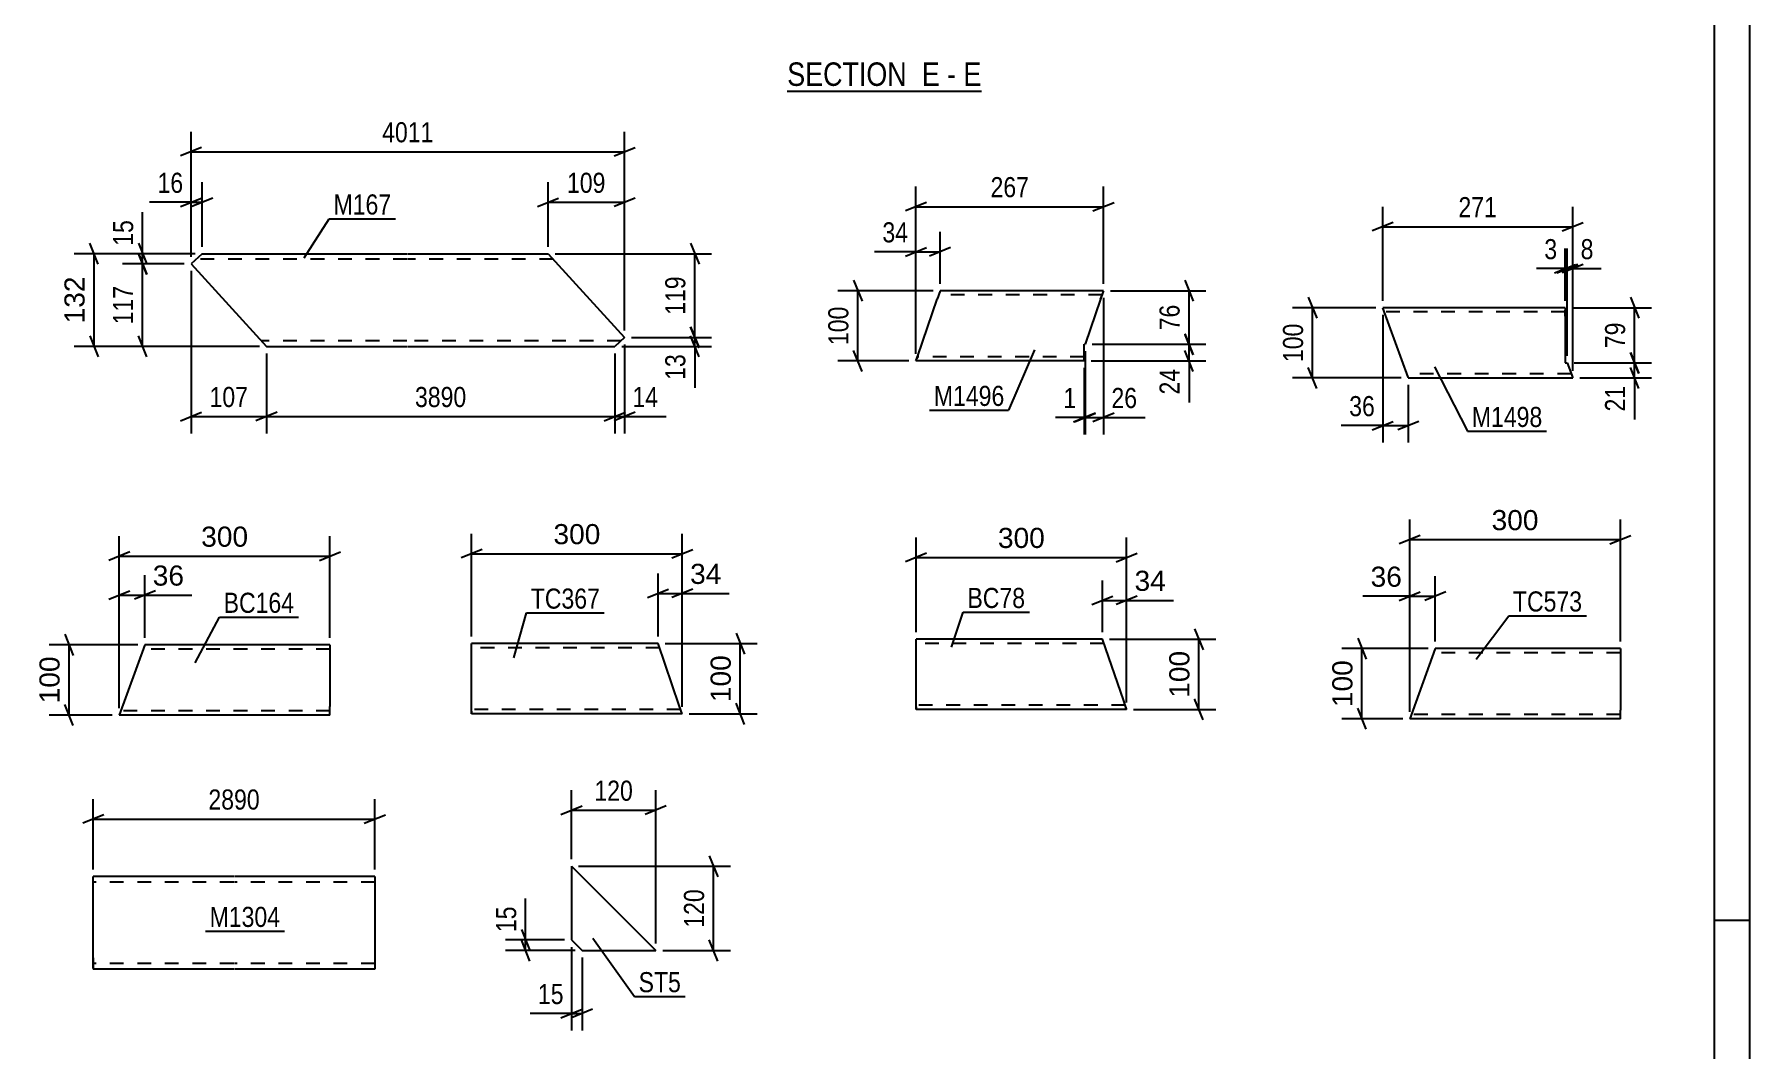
# Model space of a CAD drawing. Header units: millimetres. Extents: x 0 to 841, y 0 to 594.
# Drawn here: x 596.7 to 841, y 130.6 to 275.3 of the extents above; entities that cross this region are included whole.
import ezdxf

# ---------------------------------------------------------------- set-up
doc = ezdxf.new("R2010")
doc.units = ezdxf.units.MM
doc.linetypes.add('DXK_LINE_DOT2', pattern=[3.9198, 1.9599, -1.9599])
doc.styles.add('Arial', font='ARIAL.TTF', dxfattribs={"height": 0.2})
doc.styles.add('Arial Narrow', font='ARIALN.TTF', dxfattribs={"height": 0.2})

# ---------------------------------------------------------------- blocks, each defined once
blk = doc.blocks.new('Unknown-761549208-1135')
at = {"color": 5, "linetype": 'Continuous'}
for p, q in [((841, 0), (841, 594)), ((836, 5), (836, 589)), ((841, 149), (836, 149))]:
    blk.add_line(p, q, dxfattribs=at)
blk = doc.blocks.new('Unknown-761549208-15 - 2522')
at = {"color": 6, "linetype": 'Continuous'}
blk.add_line((703.93, 267.18), (731.57, 267.18), dxfattribs=at)
at = {"color": 0, "linetype": 'Continuous'}
blk.add_wipeout([(722.04, 267.93), (722.04, 271.43), (703.93, 271.43), (703.93, 267.93)], dxfattribs=at)
at = {"color": 7, "linetype": 'Continuous', "style": 'Arial Narrow'}
blk.add_text('SECTION ', height=3.34, dxfattribs=at).set_placement((703.93, 267.93))
at = {"color": 0, "linetype": 'Continuous'}
blk.add_wipeout([(725.64, 267.93), (725.64, 271.43), (723.09, 271.43), (723.09, 267.93)], dxfattribs=at)
blk.add_wipeout([(727.97, 267.93), (727.97, 271.43), (726.69, 271.43), (726.69, 267.93)], dxfattribs=at)
at = {"color": 7, "linetype": 'Continuous', "style": 'Arial Narrow'}
for s, p in [('E', (723.09, 267.93)), ('-', (726.69, 267.93))]:
    blk.add_text(s, height=3.34, dxfattribs=at).set_placement(p)
at = {"color": 0, "linetype": 'Continuous'}
blk.add_wipeout([(731.57, 267.93), (731.57, 271.43), (729.02, 271.43), (729.02, 267.93)], dxfattribs=at)
at = {"color": 7, "linetype": 'Continuous', "style": 'Arial Narrow'}
blk.add_text('E', height=3.34, dxfattribs=at).set_placement((729.02, 267.93))
blk = doc.blocks.new('Part-761549208-19325 - 19324')
at = {"color": 2, "linetype": 'Continuous'}
for p, q in [((685.52, 188.46), (658.97, 188.46)), ((658.97, 178.56), (658.97, 188.46)), ((688.55, 179.66), (685.52, 188.46)), ((658.97, 178.46), (658.97, 178.56)), ((688.97, 178.46), (658.97, 178.46)), ((688.97, 178.46), (688.55, 179.66))]:
    blk.add_line(p, q, dxfattribs=at)
at = {"color": 7, "linetype": 'DXK_LINE_DOT2'}
for p, q in [((685.73, 187.86), (658.97, 187.86)), ((688.76, 179.06), (658.97, 179.06)), ((658.97, 178.82), (658.97, 178.46)), ((688.93, 178.56), (688.84, 178.82)), ((688.97, 178.46), (688.93, 178.56))]:
    blk.add_line(p, q, dxfattribs=at)
blk = doc.blocks.new('Part-761549208-17023 - 17022')
at = {"color": 2, "linetype": 'Continuous'}
for p, q in [((814.7, 236.32), (788.74, 236.32)), ((792.35, 226.41), (788.74, 236.32)), ((814.7, 236.32), (814.7, 236.23)), ((814.7, 236.23), (814.7, 235.12)), ((814.7, 235.12), (814.7, 228.46)), ((814.7, 228.46), (815.01, 228.46)), ((815.01, 228.46), (815.79, 226.32)), ((792.35, 226.41), (792.38, 226.32)), ((792.38, 226.32), (815.79, 226.32))]:
    blk.add_line(p, q, dxfattribs=at)
at = {"color": 7, "linetype": 'DXK_LINE_DOT2'}
for p, q in [((814.7, 235.72), (788.96, 235.72)), ((814.7, 235.12), (814.7, 235.97)), ((814.7, 235.35), (814.7, 235.12)), ((792.16, 226.92), (792.15, 226.97)), ((815.57, 226.92), (792.16, 226.92))]:
    blk.add_line(p, q, dxfattribs=at)
blk = doc.blocks.new('Part-761549208-19310 - 19309')
at = {"color": 2, "linetype": 'Continuous'}
for p, q in [((612.44, 188.29), (608.8, 178.29)), ((638.8, 188.29), (612.44, 188.29)), ((638.8, 188.29), (638.8, 188.2)), ((638.8, 188.2), (638.8, 187.09)), ((638.8, 187.09), (638.8, 179.49)), ((638.8, 178.29), (638.8, 179.49)), ((638.8, 178.29), (608.8, 178.29))]:
    blk.add_line(p, q, dxfattribs=at)
at = {"color": 7, "linetype": 'DXK_LINE_DOT2'}
for p, q in [((638.8, 187.69), (612.22, 187.69)), ((638.8, 187.94), (638.8, 187.09)), ((638.8, 178.89), (609.02, 178.89)), ((638.8, 178.39), (638.8, 178.65)), ((638.8, 178.29), (638.8, 178.39))]:
    blk.add_line(p, q, dxfattribs=at)
blk = doc.blocks.new('Part-761549208-19333 - 19332')
at = {"color": 2, "linetype": 'Continuous'}
for p, q in [((796.22, 187.76), (792.58, 177.76)), ((822.58, 187.76), (796.22, 187.76)), ((822.58, 187.76), (822.58, 187.67)), ((822.58, 187.67), (822.58, 186.56)), ((822.58, 186.56), (822.58, 178.96)), ((822.58, 177.76), (822.58, 178.96)), ((822.58, 177.76), (792.58, 177.76))]:
    blk.add_line(p, q, dxfattribs=at)
at = {"color": 7, "linetype": 'DXK_LINE_DOT2'}
for p, q in [((822.58, 187.16), (796, 187.16)), ((822.58, 187.41), (822.58, 186.56)), ((822.58, 178.36), (792.8, 178.36)), ((822.58, 177.85), (822.58, 178.11)), ((822.58, 177.76), (822.58, 177.85))]:
    blk.add_line(p, q, dxfattribs=at)
blk = doc.blocks.new('Part-761549208-19341 - 19340')
at = {"color": 2, "linetype": 'Continuous'}
for p, q in [((748.82, 189.09), (722.27, 189.09)), ((722.27, 179.18), (722.27, 189.09)), ((751.85, 180.29), (748.82, 189.09)), ((722.27, 179.09), (722.27, 179.18)), ((752.26, 179.09), (722.27, 179.09)), ((752.26, 179.09), (751.85, 180.29))]:
    blk.add_line(p, q, dxfattribs=at)
at = {"color": 7, "linetype": 'DXK_LINE_DOT2'}
for p, q in [((749.03, 188.49), (722.27, 188.49)), ((752.06, 179.69), (722.27, 179.69)), ((722.27, 179.44), (722.27, 179.09)), ((752.23, 179.18), (752.14, 179.44)), ((752.26, 179.09), (752.23, 179.18))]:
    blk.add_line(p, q, dxfattribs=at)
blk = doc.blocks.new('Part-761549208-16858 - 16857')
at = {"color": 2, "linetype": 'Continuous'}
for p, q in [((620.62, 244.02), (619.02, 242.56)), ((619.02, 242.56), (629.76, 230.82)), ((620.62, 244.02), (649.76, 244.02)), ((649.86, 244.02), (669.86, 244.02)), ((669.86, 244.02), (680.76, 232.09)), ((629.76, 230.82), (649.76, 230.82)), ((649.86, 230.82), (679.37, 230.82)), ((680.76, 232.09), (679.37, 230.82))]:
    blk.add_line(p, q, dxfattribs=at)
at = {"color": 7, "linetype": 'DXK_LINE_DOT2'}
for p, q in [((649.76, 243.22), (619.74, 243.22)), ((670.59, 243.22), (649.86, 243.22)), ((649.76, 231.62), (629.02, 231.62)), ((680.24, 231.62), (649.86, 231.62))]:
    blk.add_line(p, q, dxfattribs=at)
blk = doc.blocks.new('Part-761549208-16874 - 16873')
at = {"color": 2, "linetype": 'Continuous'}
for p, q in [((625.09, 155.3), (605.09, 155.3)), ((605.09, 143.7), (605.09, 155.3)), ((645.19, 155.3), (625.19, 155.3)), ((645.19, 155.3), (645.19, 142.1)), ((605.09, 143.7), (605.09, 142.1)), ((625.09, 142.1), (605.09, 142.1)), ((645.19, 142.1), (625.19, 142.1))]:
    blk.add_line(p, q, dxfattribs=at)
at = {"color": 7, "linetype": 'DXK_LINE_DOT2'}
for p, q in [((625.09, 154.5), (605.09, 154.5)), ((645.19, 154.5), (625.19, 154.5)), ((605.09, 142.22), (605.09, 143.7)), ((605.09, 142.9), (605.09, 142.96)), ((625.09, 142.9), (605.09, 142.9)), ((645.19, 142.9), (625.19, 142.9)), ((645.19, 142.9), (645.19, 142.96))]:
    blk.add_line(p, q, dxfattribs=at)
blk = doc.blocks.new('Part-761549208-16977 - 16976')
at = {"color": 2, "linetype": 'Continuous'}
for p, q in [((673.2, 156.74), (673.2, 146.24)), ((673.2, 156.74), (685.2, 144.74)), ((673.2, 146.24), (674.7, 144.74)), ((674.7, 144.74), (685.2, 144.74))]:
    blk.add_line(p, q, dxfattribs=at)
blk = doc.blocks.new('Part-761549208-17015 - 17014')
at = {"color": 2, "linetype": 'Continuous'}
for p, q in [((722.52, 229.48), (725.29, 237.54)), ((725.7, 238.74), (725.29, 237.54)), ((748.97, 238.74), (725.7, 238.74)), ((748.56, 237.54), (746.34, 231.11)), ((748.94, 238.65), (748.56, 237.54)), ((748.97, 238.74), (748.94, 238.65)), ((746.2, 228.74), (746.2, 231.11)), ((746.2, 231.11), (746.34, 231.11)), ((722.26, 228.74), (722.3, 228.83)), ((746.2, 228.74), (722.26, 228.74)), ((722.3, 228.83), (722.52, 229.48))]:
    blk.add_line(p, q, dxfattribs=at)
at = {"color": 7, "linetype": 'DXK_LINE_DOT2'}
for p, q in [((748.77, 238.14), (725.5, 238.14)), ((748.56, 237.54), (748.85, 238.39)), ((722.26, 228.74), (722.26, 228.74)), ((722.52, 229.48), (722.38, 229.09)), ((722.47, 229.34), (722.49, 229.39)), ((746.2, 229.34), (722.47, 229.34))]:
    blk.add_line(p, q, dxfattribs=at)
blk = doc.blocks.new('StraightDimension-761549208-19415 - 19324')
at = {"color": 7, "linetype": 'Continuous'}
for p, q in [((685.52, 189.46), (685.52, 198.47)), ((688.97, 179.46), (688.97, 198.47)), ((684.02, 195.02), (687.02, 196.22)), ((685.52, 195.62), (688.97, 195.62)), ((690.47, 196.22), (687.47, 195.02))]:
    blk.add_line(p, q, dxfattribs=at)
at = {"color": 0}
blk.add_wipeout([(695.14, 196.37), (695.14, 200.57), (689.49, 200.57), (689.49, 196.37)], dxfattribs=at)
at = {"color": 7, "linetype": 'Continuous'}
blk.add_line((688.97, 195.62), (695.66, 195.62), dxfattribs=at)
blk.add_line((688.97, 195.62), (695.66, 195.62), dxfattribs=at)
at = {"color": 3, "style": 'Arial'}
blk.add_text('34', height=2.865, dxfattribs=at).set_placement((690.09, 196.97))
blk = doc.blocks.new('StraightDimension-761549208-19433 - 19324')
at = {"color": 7, "linetype": 'Continuous'}
for p, q in [((686.52, 188.46), (699.63, 188.46)), ((696.63, 189.96), (697.83, 186.96)), ((697.23, 178.46), (697.23, 188.46)), ((689.97, 178.46), (699.63, 178.46)), ((697.83, 176.96), (696.63, 179.96))]:
    blk.add_line(p, q, dxfattribs=at)
at = {"color": 0}
blk.add_wipeout([(696.48, 187.4), (692.28, 187.4), (692.28, 179.53), (696.48, 179.53)], dxfattribs=at)
at = {"color": 3, "style": 'Arial'}
blk.add_text('100', height=2.865, rotation=90.0002, dxfattribs=at).set_placement((695.88, 180.13))
blk = doc.blocks.new('StraightDimension-761549208-19401 - 19324')
at = {"color": 7, "linetype": 'Continuous'}
for p, q in [((658.97, 189.46), (658.97, 204.13)), ((688.97, 179.46), (688.97, 204.13)), ((660.47, 201.88), (657.47, 200.68)), ((658.97, 201.28), (688.97, 201.28)), ((687.47, 200.68), (690.47, 201.88))]:
    blk.add_line(p, q, dxfattribs=at)
at = {"color": 0}
blk.add_wipeout([(677.9, 202.03), (677.9, 206.23), (670.03, 206.23), (670.03, 202.03)], dxfattribs=at)
at = {"color": 3, "style": 'Arial'}
blk.add_text('300', height=2.865, dxfattribs=at).set_placement((670.63, 202.63))
blk = doc.blocks.new('StraightDimension-761549208-17358 - 17022')
at = {"color": 7, "linetype": 'Continuous'}
for p, q in [((778.14, 237.82), (779.34, 234.82)), ((787.74, 236.32), (775.89, 236.32)), ((778.74, 226.32), (778.74, 236.32)), ((779.34, 224.82), (778.14, 227.82)), ((791.38, 226.32), (775.89, 226.32))]:
    blk.add_line(p, q, dxfattribs=at)
at = {"color": 0}
blk.add_wipeout([(777.99, 234.66), (773.79, 234.66), (773.79, 227.98), (777.99, 227.98)], dxfattribs=at)
at = {"color": 3, "style": 'Arial Narrow'}
blk.add_text('100', height=2.863, rotation=90.0002, dxfattribs=at).set_placement((777.39, 228.58))
blk = doc.blocks.new('StraightDimension-761549208-17384 - 17022')
at = {"color": 7, "linetype": 'Continuous'}
for p, q in [((788.74, 237.32), (788.74, 250.72)), ((815.79, 227.32), (815.79, 250.72)), ((790.24, 248.47), (787.24, 247.27)), ((788.74, 247.87), (815.79, 247.87)), ((814.29, 247.27), (817.29, 248.47))]:
    blk.add_line(p, q, dxfattribs=at)
at = {"color": 0}
blk.add_wipeout([(805.61, 248.62), (805.61, 252.82), (798.92, 252.82), (798.92, 248.62)], dxfattribs=at)
at = {"color": 3, "style": 'Arial Narrow'}
blk.add_text('271', height=2.863, dxfattribs=at).set_placement((799.52, 249.22))
blk = doc.blocks.new('StraightDimension-761549208-19204 - 17022')
at = {"color": 7, "linetype": 'Continuous'}
for p, q in [((815.01, 229.46), (815.01, 244.74)), ((815.79, 227.32), (815.79, 244.74)), ((813.51, 241.29), (816.51, 242.49)), ((817.29, 242.49), (814.29, 241.29)), ((815.01, 241.89), (815.79, 241.89))]:
    blk.add_line(p, q, dxfattribs=at)
at = {"color": 0}
blk.add_wipeout([(819.35, 242.64), (819.35, 246.84), (816.32, 246.84), (816.32, 242.64)], dxfattribs=at)
at = {"color": 7, "linetype": 'Continuous'}
blk.add_line((815.79, 241.89), (819.87, 241.89), dxfattribs=at)
blk.add_line((815.79, 241.89), (819.87, 241.89), dxfattribs=at)
at = {"color": 3, "style": 'Arial Narrow'}
blk.add_text('8', height=2.86, dxfattribs=at).set_placement((816.92, 243.24))
blk = doc.blocks.new('StraightDimension-761549208-17364 - 17022')
at = {"color": 7, "linetype": 'Continuous'}
for p, q in [((788.74, 235.32), (788.74, 217.12)), ((792.38, 225.32), (792.38, 217.12)), ((787.24, 218.92), (790.24, 220.12)), ((793.88, 220.12), (790.88, 218.92)), ((788.74, 219.52), (792.38, 219.52))]:
    blk.add_line(p, q, dxfattribs=at)
at = {"color": 0}
blk.add_wipeout([(788.22, 220.27), (788.22, 224.47), (783.36, 224.47), (783.36, 220.27)], dxfattribs=at)
at = {"color": 7, "linetype": 'Continuous'}
blk.add_line((788.74, 219.52), (782.84, 219.52), dxfattribs=at)
blk.add_line((788.74, 219.52), (782.84, 219.52), dxfattribs=at)
at = {"color": 3, "style": 'Arial Narrow'}
blk.add_text('36', height=2.863, dxfattribs=at).set_placement((783.96, 220.87))
blk = doc.blocks.new('StraightDimension-761549208-19205 - 17022')
at = {"color": 7, "linetype": 'Continuous'}
for p, q in [((814.7, 237.32), (814.7, 244.74)), ((815.01, 229.46), (815.01, 244.74)), ((813.2, 241.29), (816.2, 242.49)), ((816.51, 242.49), (813.51, 241.29)), ((814.7, 241.89), (815.01, 241.89))]:
    blk.add_line(p, q, dxfattribs=at)
at = {"color": 0}
blk.add_wipeout([(814.18, 242.64), (814.18, 246.84), (811.15, 246.84), (811.15, 242.64)], dxfattribs=at)
at = {"color": 7, "linetype": 'Continuous'}
blk.add_line((814.7, 241.89), (810.62, 241.89), dxfattribs=at)
blk.add_line((814.7, 241.89), (810.62, 241.89), dxfattribs=at)
at = {"color": 3, "style": 'Arial Narrow'}
blk.add_text('3', height=2.86, dxfattribs=at).set_placement((811.75, 243.24))
blk = doc.blocks.new('StraightDimension-761549208-19250 - 17022')
at = {"color": 7, "linetype": 'Continuous'}
for p, q in [((824.01, 237.82), (825.21, 234.82)), ((815.7, 236.32), (827.01, 236.32)), ((824.61, 228.46), (824.61, 236.32)), ((825.21, 226.96), (824.01, 229.96)), ((816.01, 228.46), (827.01, 228.46))]:
    blk.add_line(p, q, dxfattribs=at)
at = {"color": 0}
blk.add_wipeout([(823.86, 234.82), (819.66, 234.82), (819.66, 229.96), (823.86, 229.96)], dxfattribs=at)
at = {"color": 3, "style": 'Arial Narrow'}
blk.add_text('79', height=2.863, rotation=90.0002, dxfattribs=at).set_placement((823.26, 230.56))
blk = doc.blocks.new('StraightDimension-761549208-19251 - 17022')
at = {"color": 7, "linetype": 'Continuous'}
for p, q in [((824.01, 229.96), (825.21, 226.96)), ((816.01, 228.46), (827.01, 228.46)), ((825.21, 224.82), (824.01, 227.82)), ((824.61, 226.32), (824.61, 228.46)), ((816.79, 226.32), (827.01, 226.32))]:
    blk.add_line(p, q, dxfattribs=at)
at = {"color": 0}
blk.add_wipeout([(823.86, 225.8), (819.66, 225.8), (819.66, 220.94), (823.86, 220.94)], dxfattribs=at)
at = {"color": 7, "linetype": 'Continuous'}
blk.add_line((824.61, 226.32), (824.61, 220.41), dxfattribs=at)
blk.add_line((824.61, 226.32), (824.61, 220.41), dxfattribs=at)
at = {"color": 3, "style": 'Arial Narrow'}
blk.add_text('21', height=2.863, rotation=90.0002, dxfattribs=at).set_placement((823.26, 221.54))
blk = doc.blocks.new('StraightDimension-761549208-19376 - 19309')
at = {"color": 7, "linetype": 'Continuous'}
for p, q in [((611.44, 188.29), (598.79, 188.29)), ((601.04, 189.79), (602.24, 186.79)), ((601.64, 178.29), (601.64, 188.29)), ((602.24, 176.79), (601.04, 179.79)), ((607.8, 178.29), (598.79, 178.29))]:
    blk.add_line(p, q, dxfattribs=at)
at = {"color": 0}
blk.add_wipeout([(600.89, 187.23), (596.69, 187.23), (596.69, 179.36), (600.89, 179.36)], dxfattribs=at)
at = {"color": 3, "style": 'Arial'}
blk.add_text('100', height=2.865, rotation=90.0002, dxfattribs=at).set_placement((600.29, 179.96))
blk = doc.blocks.new('StraightDimension-761549208-19347 - 19309')
at = {"color": 7, "linetype": 'Continuous'}
for p, q in [((608.8, 179.29), (608.8, 198.23)), ((612.44, 189.29), (612.44, 198.23)), ((607.3, 194.78), (610.3, 195.98)), ((613.94, 195.98), (610.94, 194.78)), ((608.8, 195.38), (612.44, 195.38))]:
    blk.add_line(p, q, dxfattribs=at)
at = {"color": 0}
blk.add_wipeout([(618.61, 196.13), (618.61, 200.33), (612.96, 200.33), (612.96, 196.13)], dxfattribs=at)
at = {"color": 7, "linetype": 'Continuous'}
blk.add_line((612.44, 195.38), (619.14, 195.38), dxfattribs=at)
blk.add_line((612.44, 195.38), (619.14, 195.38), dxfattribs=at)
at = {"color": 3, "style": 'Arial'}
blk.add_text('36', height=2.865, dxfattribs=at).set_placement((613.56, 196.73))
blk = doc.blocks.new('StraightDimension-761549208-19365 - 19309')
at = {"color": 7, "linetype": 'Continuous'}
for p, q in [((608.8, 179.29), (608.8, 203.77)), ((638.8, 189.29), (638.8, 203.77)), ((610.3, 201.52), (607.3, 200.32)), ((608.8, 200.92), (638.8, 200.92)), ((637.3, 200.32), (640.3, 201.52))]:
    blk.add_line(p, q, dxfattribs=at)
at = {"color": 0}
blk.add_wipeout([(627.73, 201.67), (627.73, 205.87), (619.86, 205.87), (619.86, 201.67)], dxfattribs=at)
at = {"color": 3, "style": 'Arial'}
blk.add_text('300', height=2.865, dxfattribs=at).set_placement((620.46, 202.27))
blk = doc.blocks.new('StraightDimension-761549208-19541 - 19332')
at = {"color": 7, "linetype": 'Continuous'}
for p, q in [((792.58, 178.76), (792.58, 206.13)), ((822.58, 188.76), (822.58, 206.13)), ((794.08, 203.88), (791.08, 202.68)), ((792.58, 203.28), (822.58, 203.28)), ((821.08, 202.68), (824.08, 203.88))]:
    blk.add_line(p, q, dxfattribs=at)
at = {"color": 0}
blk.add_wipeout([(811.51, 204.03), (811.51, 208.23), (803.64, 208.23), (803.64, 204.03)], dxfattribs=at)
at = {"color": 3, "style": 'Arial'}
blk.add_text('300', height=2.865, dxfattribs=at).set_placement((804.24, 204.63))
blk = doc.blocks.new('StraightDimension-761549208-19517 - 19332')
at = {"color": 7, "linetype": 'Continuous'}
for p, q in [((792.58, 178.76), (792.58, 198.07)), ((796.22, 188.76), (796.22, 198.07)), ((791.08, 194.62), (794.08, 195.82)), ((797.72, 195.82), (794.72, 194.62)), ((792.58, 195.22), (796.22, 195.22))]:
    blk.add_line(p, q, dxfattribs=at)
at = {"color": 0}
blk.add_wipeout([(792.05, 195.97), (792.05, 200.17), (786.41, 200.17), (786.41, 195.97)], dxfattribs=at)
at = {"color": 7, "linetype": 'Continuous'}
blk.add_line((792.58, 195.22), (785.88, 195.22), dxfattribs=at)
blk.add_line((792.58, 195.22), (785.88, 195.22), dxfattribs=at)
at = {"color": 3, "style": 'Arial'}
blk.add_text('36', height=2.865, dxfattribs=at).set_placement((787.01, 196.57))
blk = doc.blocks.new('StraightDimension-761549208-19558 - 19332')
at = {"color": 7, "linetype": 'Continuous'}
for p, q in [((785.17, 189.26), (786.37, 186.26)), ((795.22, 187.76), (782.92, 187.76)), ((785.77, 177.76), (785.77, 187.76)), ((786.37, 176.26), (785.17, 179.26)), ((791.58, 177.76), (782.92, 177.76))]:
    blk.add_line(p, q, dxfattribs=at)
at = {"color": 0}
blk.add_wipeout([(785.02, 186.69), (780.82, 186.69), (780.82, 178.82), (785.02, 178.82)], dxfattribs=at)
at = {"color": 3, "style": 'Arial'}
blk.add_text('100', height=2.865, rotation=90.0002, dxfattribs=at).set_placement((784.42, 179.42))
blk = doc.blocks.new('StraightDimension-761549208-19471 - 19340')
at = {"color": 7, "linetype": 'Continuous'}
for p, q in [((748.82, 190.09), (748.82, 197.48)), ((752.26, 180.09), (752.26, 197.48)), ((747.32, 194.03), (750.32, 195.23)), ((748.82, 194.63), (752.26, 194.63)), ((753.76, 195.23), (750.76, 194.03))]:
    blk.add_line(p, q, dxfattribs=at)
at = {"color": 0}
blk.add_wipeout([(758.44, 195.38), (758.44, 199.58), (752.79, 199.58), (752.79, 195.38)], dxfattribs=at)
at = {"color": 7, "linetype": 'Continuous'}
blk.add_line((752.26, 194.63), (758.96, 194.63), dxfattribs=at)
blk.add_line((752.26, 194.63), (758.96, 194.63), dxfattribs=at)
at = {"color": 3, "style": 'Arial'}
blk.add_text('34', height=2.865, dxfattribs=at).set_placement((753.39, 195.98))
blk = doc.blocks.new('StraightDimension-761549208-19460 - 19340')
at = {"color": 7, "linetype": 'Continuous'}
for p, q in [((722.27, 190.09), (722.27, 203.59)), ((752.26, 180.09), (752.26, 203.59)), ((723.77, 201.34), (720.77, 200.14)), ((722.27, 200.74), (752.26, 200.74)), ((750.76, 200.14), (753.76, 201.34))]:
    blk.add_line(p, q, dxfattribs=at)
at = {"color": 0}
blk.add_wipeout([(741.2, 201.49), (741.2, 205.69), (733.33, 205.69), (733.33, 201.49)], dxfattribs=at)
at = {"color": 3, "style": 'Arial'}
blk.add_text('300', height=2.865, dxfattribs=at).set_placement((733.93, 202.09))
blk = doc.blocks.new('StraightDimension-761549208-19489 - 19340')
at = {"color": 7, "linetype": 'Continuous'}
for p, q in [((761.95, 190.59), (763.15, 187.59)), ((749.82, 189.09), (764.95, 189.09)), ((762.55, 179.09), (762.55, 189.09)), ((753.26, 179.09), (764.95, 179.09)), ((763.15, 177.59), (761.95, 180.59))]:
    blk.add_line(p, q, dxfattribs=at)
at = {"color": 0}
blk.add_wipeout([(761.8, 188.02), (757.6, 188.02), (757.6, 180.15), (761.8, 180.15)], dxfattribs=at)
at = {"color": 3, "style": 'Arial'}
blk.add_text('100', height=2.865, rotation=90.0002, dxfattribs=at).set_placement((761.2, 180.75))
blk = doc.blocks.new('StraightDimension-761549208-18832 - 16857')
at = {"color": 7, "linetype": 'Continuous'}
for p, q in [((679.37, 229.82), (679.37, 218.42)), ((680.76, 231.09), (680.76, 218.42)), ((677.87, 220.22), (680.87, 221.42)), ((682.26, 221.42), (679.26, 220.22)), ((679.37, 220.82), (680.76, 220.82))]:
    blk.add_line(p, q, dxfattribs=at)
at = {"color": 0}
blk.add_wipeout([(686.14, 221.57), (686.14, 225.77), (681.28, 225.77), (681.28, 221.57)], dxfattribs=at)
at = {"color": 7, "linetype": 'Continuous'}
blk.add_line((680.76, 220.82), (686.66, 220.82), dxfattribs=at)
blk.add_line((680.76, 220.82), (686.66, 220.82), dxfattribs=at)
at = {"color": 3, "style": 'Arial Narrow'}
blk.add_text('14', height=2.863, dxfattribs=at).set_placement((681.88, 222.17))
blk = doc.blocks.new('StraightDimension-761549208-18834 - 16857')
at = {"color": 7, "linetype": 'Continuous'}
for p, q in [((619.02, 241.56), (619.02, 218.42)), ((629.76, 229.82), (629.76, 218.42)), ((617.52, 220.22), (620.52, 221.42)), ((619.02, 220.82), (629.76, 220.82)), ((631.26, 221.42), (628.26, 220.22))]:
    blk.add_line(p, q, dxfattribs=at)
at = {"color": 0}
blk.add_wipeout([(627.73, 221.57), (627.73, 225.77), (621.05, 225.77), (621.05, 221.57)], dxfattribs=at)
at = {"color": 3, "style": 'Arial Narrow'}
blk.add_text('107', height=2.863, dxfattribs=at).set_placement((621.65, 222.17))
blk = doc.blocks.new('StraightDimension-761549208-18770 - 16857')
at = {"color": 7, "linetype": 'Continuous'}
for p, q in [((611.52, 245.52), (612.72, 242.52)), ((619.62, 244.02), (609.27, 244.02)), ((618.02, 242.56), (609.27, 242.56)), ((612.72, 241.06), (611.52, 244.06)), ((612.12, 242.56), (612.12, 244.02))]:
    blk.add_line(p, q, dxfattribs=at)
at = {"color": 0}
blk.add_wipeout([(611.37, 249.4), (607.17, 249.4), (607.17, 244.55), (611.37, 244.55)], dxfattribs=at)
at = {"color": 7, "linetype": 'Continuous'}
blk.add_line((612.12, 244.02), (612.12, 249.93), dxfattribs=at)
blk.add_line((612.12, 244.02), (612.12, 249.93), dxfattribs=at)
at = {"color": 3, "style": 'Arial Narrow'}
blk.add_text('15', height=2.863, rotation=90.0002, dxfattribs=at).set_placement((610.77, 245.15))
blk = doc.blocks.new('StraightDimension-761549208-17079 - 16857')
at = {"color": 7, "linetype": 'Continuous'}
for p, q in [((620.52, 259.14), (617.52, 257.94)), ((619.02, 243.56), (619.02, 261.39)), ((679.26, 257.94), (682.26, 259.14)), ((680.76, 233.09), (680.76, 261.39)), ((619.02, 258.54), (680.76, 258.54))]:
    blk.add_line(p, q, dxfattribs=at)
at = {"color": 0}
blk.add_wipeout([(654.15, 259.29), (654.15, 263.49), (645.63, 263.49), (645.63, 259.29)], dxfattribs=at)
at = {"color": 3, "style": 'Arial Narrow'}
blk.add_text('4011', height=2.863, dxfattribs=at).set_placement((646.23, 259.89))
blk = doc.blocks.new('StraightDimension-761549208-18707 - 16857')
at = {"color": 7, "linetype": 'Continuous'}
for p, q in [((690.16, 245.52), (691.36, 242.52)), ((670.86, 244.02), (693.16, 244.02)), ((690.76, 232.09), (690.76, 244.02)), ((691.36, 230.59), (690.16, 233.59)), ((681.76, 232.09), (693.16, 232.09))]:
    blk.add_line(p, q, dxfattribs=at)
at = {"color": 0}
blk.add_wipeout([(690.01, 241.4), (685.81, 241.4), (685.81, 234.71), (690.01, 234.71)], dxfattribs=at)
at = {"color": 3, "style": 'Arial Narrow'}
blk.add_text('119', height=2.863, rotation=90.0002, dxfattribs=at).set_placement((689.41, 235.31))
blk = doc.blocks.new('StraightDimension-761549208-18771 - 16857')
at = {"color": 7, "linetype": 'Continuous'}
for p, q in [((618.02, 242.56), (609.27, 242.56)), ((611.52, 244.06), (612.72, 241.06)), ((612.12, 230.82), (612.12, 242.56)), ((612.72, 229.32), (611.52, 232.32)), ((628.76, 230.82), (609.27, 230.82))]:
    blk.add_line(p, q, dxfattribs=at)
at = {"color": 0}
blk.add_wipeout([(611.37, 240.04), (607.17, 240.04), (607.17, 233.35), (611.37, 233.35)], dxfattribs=at)
at = {"color": 3, "style": 'Arial Narrow'}
blk.add_text('117', height=2.863, rotation=90.0002, dxfattribs=at).set_placement((610.77, 233.95))
blk = doc.blocks.new('StraightDimension-761549208-18708 - 16857')
at = {"color": 7, "linetype": 'Continuous'}
for p, q in [((690.16, 233.59), (691.36, 230.59)), ((691.36, 229.32), (690.16, 232.32)), ((680.37, 230.82), (693.16, 230.82)), ((681.76, 232.09), (693.16, 232.09)), ((690.76, 230.82), (690.76, 232.09))]:
    blk.add_line(p, q, dxfattribs=at)
at = {"color": 0}
blk.add_wipeout([(690.01, 230.3), (685.81, 230.3), (685.81, 225.44), (690.01, 225.44)], dxfattribs=at)
at = {"color": 7, "linetype": 'Continuous'}
blk.add_line((690.76, 230.82), (690.76, 224.92), dxfattribs=at)
blk.add_line((690.76, 230.82), (690.76, 224.92), dxfattribs=at)
at = {"color": 3, "style": 'Arial Narrow'}
blk.add_text('13', height=2.863, rotation=90.0002, dxfattribs=at).set_placement((689.41, 226.04))
blk = doc.blocks.new('StraightDimension-761549208-18833 - 16857')
at = {"color": 7, "linetype": 'Continuous'}
for p, q in [((629.76, 229.82), (629.76, 218.42)), ((679.37, 229.82), (679.37, 218.42)), ((631.26, 221.42), (628.26, 220.22)), ((629.76, 220.82), (679.37, 220.82)), ((677.87, 220.22), (680.87, 221.42))]:
    blk.add_line(p, q, dxfattribs=at)
at = {"color": 0}
blk.add_wipeout([(658.82, 221.57), (658.82, 225.77), (650.31, 225.77), (650.31, 221.57)], dxfattribs=at)
at = {"color": 3, "style": 'Arial Narrow'}
blk.add_text('3890', height=2.863, dxfattribs=at).set_placement((650.91, 222.17))
blk = doc.blocks.new('StraightDimension-761549208-18875 - 16857')
at = {"color": 7, "linetype": 'Continuous'}
for p, q in [((669.86, 245.02), (669.86, 254.19)), ((680.76, 233.09), (680.76, 254.19)), ((668.36, 250.74), (671.36, 251.94)), ((682.26, 251.94), (679.26, 250.74)), ((669.86, 251.34), (680.76, 251.34))]:
    blk.add_line(p, q, dxfattribs=at)
at = {"color": 0}
blk.add_wipeout([(678.65, 252.09), (678.65, 256.29), (671.96, 256.29), (671.96, 252.09)], dxfattribs=at)
at = {"color": 3, "style": 'Arial Narrow'}
blk.add_text('109', height=2.863, dxfattribs=at).set_placement((672.56, 252.69))
blk = doc.blocks.new('StraightDimension-761549208-18877 - 16857')
at = {"color": 7, "linetype": 'Continuous'}
for p, q in [((619.02, 243.56), (619.02, 254.19)), ((620.62, 245.02), (620.62, 254.19)), ((617.52, 250.74), (620.52, 251.94)), ((622.12, 251.94), (619.12, 250.74)), ((619.02, 251.34), (620.62, 251.34))]:
    blk.add_line(p, q, dxfattribs=at)
at = {"color": 0}
blk.add_wipeout([(618.5, 252.09), (618.5, 256.29), (613.64, 256.29), (613.64, 252.09)], dxfattribs=at)
at = {"color": 7, "linetype": 'Continuous'}
blk.add_line((619.02, 251.34), (613.12, 251.34), dxfattribs=at)
blk.add_line((619.02, 251.34), (613.12, 251.34), dxfattribs=at)
at = {"color": 3, "style": 'Arial Narrow'}
blk.add_text('16', height=2.863, dxfattribs=at).set_placement((614.24, 252.69))
blk = doc.blocks.new('StraightDimension-761549208-18931 - 16857')
at = {"color": 7, "linetype": 'Continuous'}
for p, q in [((605.8, 242.52), (604.6, 245.52)), ((619.62, 244.02), (602.35, 244.02)), ((605.2, 230.82), (605.2, 244.02)), ((604.6, 232.32), (605.8, 229.32)), ((628.76, 230.82), (602.35, 230.82))]:
    blk.add_line(p, q, dxfattribs=at)
at = {"color": 0}
blk.add_wipeout([(604.45, 241.36), (600.25, 241.36), (600.25, 233.49), (604.45, 233.49)], dxfattribs=at)
at = {"color": 3, "style": 'Arial'}
blk.add_text('132', height=2.865, rotation=90.0002, dxfattribs=at).set_placement((603.85, 234.09))
blk = doc.blocks.new('StraightDimension-761549208-17113 - 16873')
at = {"color": 7, "linetype": 'Continuous'}
for p, q in [((605.09, 156.3), (605.09, 166.32)), ((645.19, 156.3), (645.19, 166.32)), ((606.59, 164.07), (603.59, 162.87)), ((643.69, 162.87), (646.69, 164.07)), ((605.09, 163.47), (645.19, 163.47))]:
    blk.add_line(p, q, dxfattribs=at)
at = {"color": 0}
blk.add_wipeout([(629.4, 164.22), (629.4, 168.42), (620.89, 168.42), (620.89, 164.22)], dxfattribs=at)
at = {"color": 3, "style": 'Arial Narrow'}
blk.add_text('2890', height=2.863, dxfattribs=at).set_placement((621.49, 164.82))
blk = doc.blocks.new('StraightDimension-761549208-17311 - 16976')
at = {"color": 7, "linetype": 'Continuous'}
for p, q in [((674.2, 156.74), (695.83, 156.74)), ((692.83, 158.24), (694.03, 155.24)), ((693.43, 144.74), (693.43, 156.74)), ((686.2, 144.74), (695.83, 144.74)), ((694.03, 143.24), (692.83, 146.24))]:
    blk.add_line(p, q, dxfattribs=at)
at = {"color": 0}
blk.add_wipeout([(692.68, 154.08), (688.48, 154.08), (688.48, 147.39), (692.68, 147.39)], dxfattribs=at)
at = {"color": 3, "style": 'Arial Narrow'}
blk.add_text('120', height=2.863, rotation=90.0002, dxfattribs=at).set_placement((692.08, 147.99))
blk = doc.blocks.new('StraightDimension-761549208-17303 - 16976')
at = {"color": 7, "linetype": 'Continuous'}
for p, q in [((673.2, 157.74), (673.2, 167.58)), ((685.2, 145.74), (685.2, 167.58)), ((671.7, 164.13), (674.7, 165.33)), ((673.2, 164.73), (685.2, 164.73)), ((686.7, 165.33), (683.7, 164.13))]:
    blk.add_line(p, q, dxfattribs=at)
at = {"color": 0}
blk.add_wipeout([(682.54, 165.48), (682.54, 169.68), (675.86, 169.68), (675.86, 165.48)], dxfattribs=at)
at = {"color": 3, "style": 'Arial Narrow'}
blk.add_text('120', height=2.863, dxfattribs=at).set_placement((676.46, 166.08))
blk = doc.blocks.new('StraightDimension-761549208-17307 - 16976')
at = {"color": 7, "linetype": 'Continuous'}
for p, q in [((666.07, 147.74), (667.27, 144.74)), ((672.2, 146.24), (663.82, 146.24)), ((673.7, 144.74), (663.82, 144.74)), ((667.27, 143.24), (666.07, 146.24)), ((666.67, 144.74), (666.67, 146.24))]:
    blk.add_line(p, q, dxfattribs=at)
at = {"color": 0}
blk.add_wipeout([(665.92, 151.62), (661.72, 151.62), (661.72, 146.76), (665.92, 146.76)], dxfattribs=at)
at = {"color": 7, "linetype": 'Continuous'}
blk.add_line((666.67, 146.24), (666.67, 152.14), dxfattribs=at)
blk.add_line((666.67, 146.24), (666.67, 152.14), dxfattribs=at)
at = {"color": 3, "style": 'Arial Narrow'}
blk.add_text('15', height=2.863, rotation=90.0002, dxfattribs=at).set_placement((665.32, 147.36))
blk = doc.blocks.new('StraightDimension-761549208-17299 - 16976')
at = {"color": 7, "linetype": 'Continuous'}
for p, q in [((673.2, 145.24), (673.2, 133.36)), ((674.7, 143.74), (674.7, 133.36)), ((671.7, 135.16), (674.7, 136.36)), ((676.2, 136.36), (673.2, 135.16)), ((673.2, 135.76), (674.7, 135.76))]:
    blk.add_line(p, q, dxfattribs=at)
at = {"color": 0}
blk.add_wipeout([(672.68, 136.51), (672.68, 140.71), (667.82, 140.71), (667.82, 136.51)], dxfattribs=at)
at = {"color": 7, "linetype": 'Continuous'}
blk.add_line((673.2, 135.76), (667.29, 135.76), dxfattribs=at)
blk.add_line((673.2, 135.76), (667.29, 135.76), dxfattribs=at)
at = {"color": 3, "style": 'Arial Narrow'}
blk.add_text('15', height=2.863, dxfattribs=at).set_placement((668.42, 137.11))
blk = doc.blocks.new('StraightDimension-761549208-19039 - 17014')
at = {"color": 7, "linetype": 'Continuous'}
for p, q in [((760.56, 232.61), (761.76, 229.61)), ((747.34, 231.11), (763.56, 231.11)), ((761.76, 227.24), (760.56, 230.24)), ((761.16, 228.74), (761.16, 231.11)), ((747.2, 228.74), (763.56, 228.74))]:
    blk.add_line(p, q, dxfattribs=at)
at = {"color": 0}
blk.add_wipeout([(760.41, 228.22), (756.21, 228.22), (756.21, 223.36), (760.41, 223.36)], dxfattribs=at)
at = {"color": 7, "linetype": 'Continuous'}
blk.add_line((761.16, 228.74), (761.16, 222.84), dxfattribs=at)
blk.add_line((761.16, 228.74), (761.16, 222.84), dxfattribs=at)
at = {"color": 3, "style": 'Arial Narrow'}
blk.add_text('24', height=2.863, rotation=90.0002, dxfattribs=at).set_placement((759.81, 223.96))
blk = doc.blocks.new('StraightDimension-761549208-17323 - 17014')
at = {"color": 7, "linetype": 'Continuous'}
for p, q in [((713.38, 240.24), (714.58, 237.24)), ((724.7, 238.74), (711.13, 238.74)), ((713.98, 228.74), (713.98, 238.74)), ((714.58, 227.24), (713.38, 230.24)), ((721.26, 228.74), (711.13, 228.74))]:
    blk.add_line(p, q, dxfattribs=at)
at = {"color": 0}
blk.add_wipeout([(713.23, 237.08), (709.03, 237.08), (709.03, 230.4), (713.23, 230.4)], dxfattribs=at)
at = {"color": 3, "style": 'Arial Narrow'}
blk.add_text('100', height=2.863, rotation=90.0002, dxfattribs=at).set_placement((712.63, 231))
blk = doc.blocks.new('StraightDimension-761549208-17345 - 17014')
at = {"color": 7, "linetype": 'Continuous'}
for p, q in [((722.26, 229.74), (722.26, 253.57)), ((748.97, 239.74), (748.97, 253.57)), ((723.76, 251.32), (720.76, 250.12)), ((722.26, 250.72), (748.97, 250.72)), ((747.47, 250.12), (750.47, 251.32))]:
    blk.add_line(p, q, dxfattribs=at)
at = {"color": 0}
blk.add_wipeout([(738.96, 251.47), (738.96, 255.67), (732.28, 255.67), (732.28, 251.47)], dxfattribs=at)
at = {"color": 3, "style": 'Arial Narrow'}
blk.add_text('267', height=2.863, dxfattribs=at).set_placement((732.88, 252.07))
blk = doc.blocks.new('StraightDimension-761549208-17329 - 17014')
at = {"color": 7, "linetype": 'Continuous'}
for p, q in [((748.97, 237.74), (748.97, 218.28)), ((746.34, 230.11), (746.34, 218.28)), ((744.84, 220.08), (747.84, 221.28)), ((746.34, 220.68), (748.97, 220.68)), ((750.47, 221.28), (747.47, 220.08))]:
    blk.add_line(p, q, dxfattribs=at)
at = {"color": 0}
blk.add_wipeout([(754.35, 221.43), (754.35, 225.63), (749.5, 225.63), (749.5, 221.43)], dxfattribs=at)
at = {"color": 7, "linetype": 'Continuous'}
blk.add_line((748.97, 220.68), (754.88, 220.68), dxfattribs=at)
blk.add_line((748.97, 220.68), (754.88, 220.68), dxfattribs=at)
at = {"color": 3, "style": 'Arial Narrow'}
blk.add_text('26', height=2.863, dxfattribs=at).set_placement((750.1, 222.03))
blk = doc.blocks.new('StraightDimension-761549208-17330 - 17014')
at = {"color": 7, "linetype": 'Continuous'}
for p, q in [((746.34, 230.11), (746.34, 218.28)), ((746.2, 227.74), (746.2, 218.28)), ((744.7, 220.08), (747.7, 221.28)), ((747.84, 221.28), (744.84, 220.08)), ((746.2, 220.68), (746.34, 220.68))]:
    blk.add_line(p, q, dxfattribs=at)
at = {"color": 0}
blk.add_wipeout([(745.67, 221.43), (745.67, 225.63), (742.65, 225.63), (742.65, 221.43)], dxfattribs=at)
at = {"color": 7, "linetype": 'Continuous'}
blk.add_line((746.2, 220.68), (742.12, 220.68), dxfattribs=at)
blk.add_line((746.2, 220.68), (742.12, 220.68), dxfattribs=at)
at = {"color": 3, "style": 'Arial Narrow'}
blk.add_text('1', height=2.86, dxfattribs=at).set_placement((743.25, 222.03))
blk = doc.blocks.new('StraightDimension-761549208-17341 - 17014')
at = {"color": 7, "linetype": 'Continuous'}
for p, q in [((722.26, 229.74), (722.26, 247.13)), ((725.7, 239.74), (725.7, 247.13)), ((720.76, 243.68), (723.76, 244.88)), ((727.2, 244.88), (724.2, 243.68)), ((722.26, 244.28), (725.7, 244.28))]:
    blk.add_line(p, q, dxfattribs=at)
at = {"color": 0}
blk.add_wipeout([(721.74, 245.03), (721.74, 249.23), (716.88, 249.23), (716.88, 245.03)], dxfattribs=at)
at = {"color": 7, "linetype": 'Continuous'}
blk.add_line((722.26, 244.28), (716.36, 244.28), dxfattribs=at)
blk.add_line((722.26, 244.28), (716.36, 244.28), dxfattribs=at)
at = {"color": 3, "style": 'Arial Narrow'}
blk.add_text('34', height=2.863, dxfattribs=at).set_placement((717.48, 245.63))
blk = doc.blocks.new('StraightDimension-761549208-19038 - 17014')
at = {"color": 7, "linetype": 'Continuous'}
for p, q in [((760.56, 240.24), (761.76, 237.24)), ((749.97, 238.74), (763.56, 238.74)), ((761.16, 231.11), (761.16, 238.74)), ((761.76, 229.61), (760.56, 232.61)), ((747.34, 231.11), (763.56, 231.11))]:
    blk.add_line(p, q, dxfattribs=at)
at = {"color": 0}
blk.add_wipeout([(760.41, 237.35), (756.21, 237.35), (756.21, 232.5), (760.41, 232.5)], dxfattribs=at)
at = {"color": 3, "style": 'Arial Narrow'}
blk.add_text('76', height=2.863, rotation=90.0002, dxfattribs=at).set_placement((759.81, 233.1))
blk = doc.blocks.new('Mark-761549208-19451 - 19324')
at = {"color": 0}
blk.add_wipeout([(677.27, 193.45), (677.27, 196.45), (667.4, 196.45), (667.4, 193.45)], dxfattribs=at)
blk.add_wipeout([(677.27, 193.45), (677.27, 196.45), (667.4, 196.45), (667.4, 193.45)], dxfattribs=at)
at = {"color": 30, "linetype": 'Continuous'}
for p, q in [((664.99, 186.44), (666.8, 192.85)), ((666.8, 192.85), (677.87, 192.85))]:
    blk.add_line(p, q, dxfattribs=at)
at = {"color": 3, "style": 'Arial Narrow'}
blk.add_text('TC367', height=2.863, dxfattribs=at).set_placement((667.4, 193.45))
blk = doc.blocks.new('Mark-761549208-17436 - 17022')
at = {"color": 0}
blk.add_wipeout([(811.48, 219.33), (811.48, 222.33), (801.43, 222.33), (801.43, 219.33)], dxfattribs=at)
blk.add_wipeout([(811.48, 219.33), (811.48, 222.33), (801.43, 222.33), (801.43, 219.33)], dxfattribs=at)
at = {"color": 30, "linetype": 'Continuous'}
for p, q in [((796.12, 227.88), (800.83, 218.73)), ((800.83, 218.73), (812.08, 218.73))]:
    blk.add_line(p, q, dxfattribs=at)
at = {"color": 3, "style": 'Arial Narrow'}
blk.add_text('M1498', height=2.863, dxfattribs=at).set_placement((801.43, 219.33))
blk = doc.blocks.new('Mark-761549208-19393 - 19309')
at = {"color": 0}
blk.add_wipeout([(633.71, 192.85), (633.71, 195.85), (623.66, 195.85), (623.66, 192.85)], dxfattribs=at)
blk.add_wipeout([(633.71, 192.85), (633.71, 195.85), (623.66, 195.85), (623.66, 192.85)], dxfattribs=at)
at = {"color": 30, "linetype": 'Continuous'}
for p, q in [((619.58, 185.74), (623.06, 192.25)), ((623.06, 192.25), (634.31, 192.25))]:
    blk.add_line(p, q, dxfattribs=at)
at = {"color": 3, "style": 'Arial Narrow'}
blk.add_text('BC164', height=2.863, dxfattribs=at).set_placement((623.66, 192.85))
blk = doc.blocks.new('Mark-761549208-19581 - 19332')
at = {"color": 0}
blk.add_wipeout([(817.14, 193.04), (817.14, 196.04), (807.28, 196.04), (807.28, 193.04)], dxfattribs=at)
blk.add_wipeout([(817.14, 193.04), (817.14, 196.04), (807.28, 196.04), (807.28, 193.04)], dxfattribs=at)
at = {"color": 30, "linetype": 'Continuous'}
for p, q in [((802.03, 186.26), (806.68, 192.44)), ((806.68, 192.44), (817.74, 192.44))]:
    blk.add_line(p, q, dxfattribs=at)
at = {"color": 3, "style": 'Arial Narrow'}
blk.add_text('TC573', height=2.863, dxfattribs=at).set_placement((807.28, 193.04))
blk = doc.blocks.new('Mark-761549208-19506 - 19340')
at = {"color": 0}
blk.add_wipeout([(737.81, 193.54), (737.81, 196.54), (729.59, 196.54), (729.59, 193.54)], dxfattribs=at)
blk.add_wipeout([(737.81, 193.54), (737.81, 196.54), (729.59, 196.54), (729.59, 193.54)], dxfattribs=at)
at = {"color": 30, "linetype": 'Continuous'}
for p, q in [((727.34, 187.98), (728.99, 192.94)), ((728.99, 192.94), (738.41, 192.94))]:
    blk.add_line(p, q, dxfattribs=at)
at = {"color": 3, "style": 'Arial Narrow'}
blk.add_text('BC78', height=2.863, dxfattribs=at).set_placement((729.59, 193.54))
blk = doc.blocks.new('Mark-761549208-17391 - 16857')
at = {"color": 0}
blk.add_wipeout([(647.54, 249.6), (647.54, 252.6), (639.31, 252.6), (639.31, 249.6)], dxfattribs=at)
blk.add_wipeout([(647.54, 249.6), (647.54, 252.6), (639.31, 252.6), (639.31, 249.6)], dxfattribs=at)
at = {"color": 30, "linetype": 'Continuous'}
for p, q in [((635.13, 243.45), (638.71, 249)), ((638.71, 249), (648.14, 249))]:
    blk.add_line(p, q, dxfattribs=at)
at = {"color": 3, "style": 'Arial Narrow'}
blk.add_text('M167', height=2.863, dxfattribs=at).set_placement((639.31, 249.6))
blk = doc.blocks.new('Mark-761549208-17397 - 16873')
at = {"color": 0}
blk.add_wipeout([(631.72, 148.1), (631.72, 151.1), (621.66, 151.1), (621.66, 148.1)], dxfattribs=at)
blk.add_wipeout([(631.72, 148.1), (631.72, 151.1), (621.66, 151.1), (621.66, 148.1)], dxfattribs=at)
at = {"color": 30, "linetype": 'Continuous'}
blk.add_line((621.06, 147.5), (632.32, 147.5), dxfattribs=at)
at = {"color": 3, "style": 'Arial Narrow'}
blk.add_text('M1304', height=2.863, dxfattribs=at).set_placement((621.66, 148.1))
blk = doc.blocks.new('Mark-761549208-17430 - 16976')
at = {"color": 0}
blk.add_wipeout([(688.79, 138.8), (688.79, 141.8), (682.76, 141.8), (682.76, 138.8)], dxfattribs=at)
blk.add_wipeout([(688.79, 138.8), (688.79, 141.8), (682.76, 141.8), (682.76, 138.8)], dxfattribs=at)
at = {"color": 30, "linetype": 'Continuous'}
for p, q in [((676.23, 146.5), (682.16, 138.2)), ((682.16, 138.2), (689.39, 138.2))]:
    blk.add_line(p, q, dxfattribs=at)
at = {"color": 3, "style": 'Arial Narrow'}
blk.add_text('ST5', height=2.863, dxfattribs=at).set_placement((682.76, 138.8))
blk = doc.blocks.new('Mark-761549208-17433 - 17014')
at = {"color": 0}
blk.add_wipeout([(734.86, 222.33), (734.86, 225.33), (724.81, 225.33), (724.81, 222.33)], dxfattribs=at)
blk.add_wipeout([(734.86, 222.33), (734.86, 225.33), (724.81, 225.33), (724.81, 222.33)], dxfattribs=at)
at = {"color": 30, "linetype": 'Continuous'}
for p in [(739.15, 230.33), (724.21, 221.73)]:
    blk.add_line(p, (735.46, 221.73), dxfattribs=at)
at = {"color": 3, "style": 'Arial Narrow'}
blk.add_text('M1496', height=2.863, dxfattribs=at).set_placement((724.81, 222.33))

msp = doc.modelspace()

# ---------------------------------------------------------------- block references
for name in ['Unknown-761549208-1135', 'Part-761549208-16858 - 16857', 'Part-761549208-17015 - 17014', 'Part-761549208-17023 - 17022', 'Part-761549208-19310 - 19309', 'Part-761549208-19325 - 19324', 'Part-761549208-19341 - 19340', 'Part-761549208-19333 - 19332', 'Part-761549208-16977 - 16976', 'Part-761549208-16874 - 16873']:
    msp.add_blockref(name, (0, 0))

# ---------------------------------------------------------------- next in the draw order: block references
for name in ['Unknown-761549208-15 - 2522', 'StraightDimension-761549208-18834 - 16857', 'StraightDimension-761549208-17323 - 17014', 'StraightDimension-761549208-17358 - 17022', 'StraightDimension-761549208-19039 - 17014', 'StraightDimension-761549208-18832 - 16857', 'StraightDimension-761549208-19541 - 19332', 'StraightDimension-761549208-19415 - 19324', 'StraightDimension-761549208-19471 - 19340', 'StraightDimension-761549208-19376 - 19309', 'StraightDimension-761549208-17113 - 16873', 'StraightDimension-761549208-17311 - 16976', 'Mark-761549208-17397 - 16873']:
    msp.add_blockref(name, (0, 0))

# ---------------------------------------------------------------- next in the draw order: block references
for name in ['StraightDimension-761549208-17345 - 17014', 'StraightDimension-761549208-17384 - 17022', 'StraightDimension-761549208-18770 - 16857', 'StraightDimension-761549208-19460 - 19340', 'StraightDimension-761549208-19347 - 19309', 'StraightDimension-761549208-19517 - 19332', 'Mark-761549208-19581 - 19332', 'StraightDimension-761549208-19433 - 19324', 'StraightDimension-761549208-17303 - 16976']:
    msp.add_blockref(name, (0, 0))

# ---------------------------------------------------------------- next in the draw order: block references
for name in ['StraightDimension-761549208-17079 - 16857', 'StraightDimension-761549208-17341 - 17014', 'StraightDimension-761549208-19204 - 17022', 'StraightDimension-761549208-17329 - 17014', 'StraightDimension-761549208-17364 - 17022', 'Mark-761549208-17436 - 17022', 'StraightDimension-761549208-19365 - 19309', 'StraightDimension-761549208-19401 - 19324', 'Mark-761549208-19506 - 19340', 'StraightDimension-761549208-19489 - 19340', 'StraightDimension-761549208-19558 - 19332', 'StraightDimension-761549208-17307 - 16976']:
    msp.add_blockref(name, (0, 0))

# ---------------------------------------------------------------- next in the draw order: block references
for name in ['Mark-761549208-17391 - 16857', 'StraightDimension-761549208-19205 - 17022', 'StraightDimension-761549208-18707 - 16857', 'StraightDimension-761549208-18771 - 16857', 'Mark-761549208-17433 - 17014', 'StraightDimension-761549208-17330 - 17014', 'Mark-761549208-19393 - 19309', 'Mark-761549208-19451 - 19324', 'StraightDimension-761549208-17299 - 16976']:
    msp.add_blockref(name, (0, 0))

# ---------------------------------------------------------------- next in the draw order: block references
for name in ['StraightDimension-761549208-18877 - 16857', 'StraightDimension-761549208-19038 - 17014', 'StraightDimension-761549208-19250 - 17022', 'StraightDimension-761549208-18708 - 16857', 'Mark-761549208-17430 - 16976']:
    msp.add_blockref(name, (0, 0))

# ---------------------------------------------------------------- next in the draw order: block references
for name in ['StraightDimension-761549208-18875 - 16857', 'StraightDimension-761549208-18833 - 16857', 'StraightDimension-761549208-19251 - 17022']:
    msp.add_blockref(name, (0, 0))

# ---------------------------------------------------------------- next in the draw order: block references
msp.add_blockref('StraightDimension-761549208-18931 - 16857', (0, 0))

doc.saveas('drawing.dxf')
